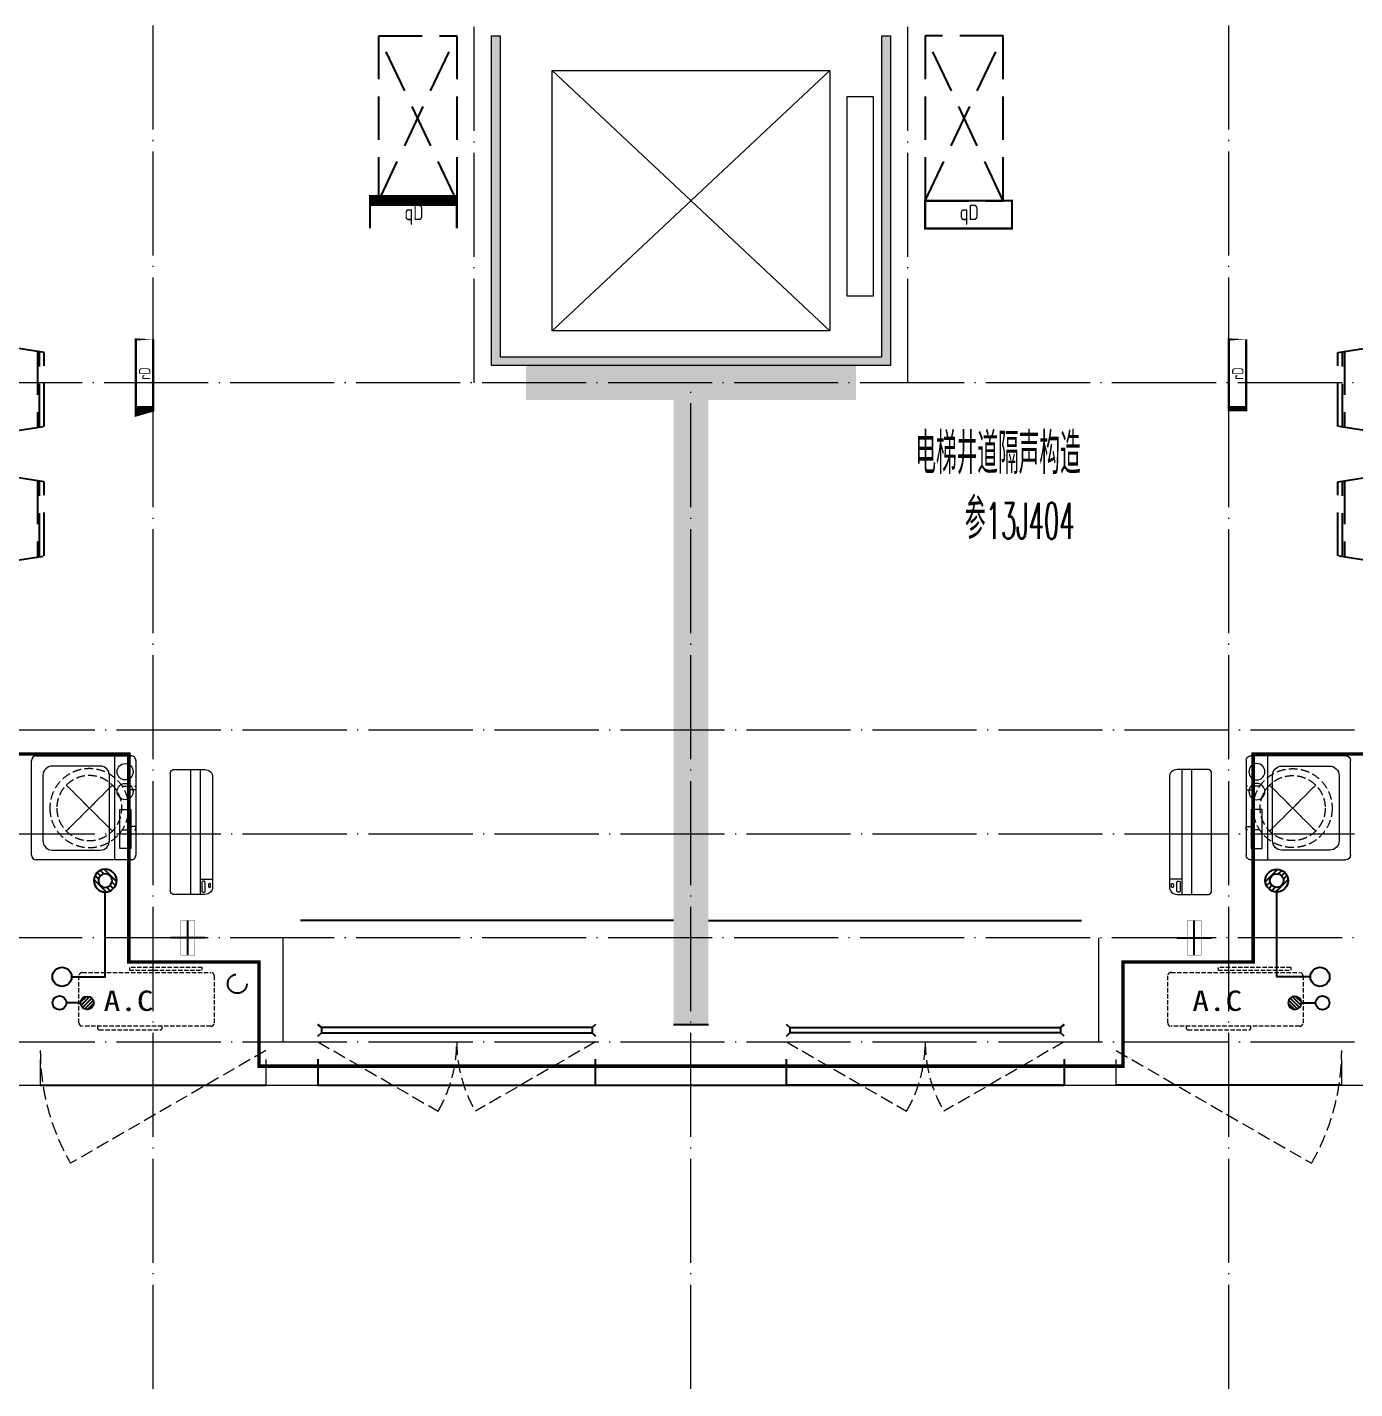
# Model space of a CAD drawing. Extents: x 27938 to 983267, y -209821 to 1628073.
# Drawn here: x 690791 to 698442, y -177635 to -169785 of the extents above; entities that cross this region are included whole.
import ezdxf

# ---------------------------------------------------------------- set-up
doc = ezdxf.new("R2010")
doc.units = 0
doc.header["$LTSCALE"] = 1000
doc.header["$MEASUREMENT"] = 0
for name, pattern in [('$1$DASH', [0.35, 0.25, -0.1]), ('A户型$0$DASH', [0.35, 0.25, -0.1]), ('DASH', [0.35, 0.25, -0.1]), ('DOTE', [2.4200000000000004, 2, -0.2, 0.02, -0.2])]:
    doc.linetypes.add(name, pattern=pattern)
for name, color, linetype in [('$RECOVER_210609100354-0', 7, 'Continuous'), ('$RECOVER_210609100354-25', 7, 'Continuous'), ('$RECOVER_210609100354-43', 7, 'Continuous'), ('3-栏杆1', 135, 'Continuous'), ('3.5方案汇报，与郭总、侯月琴确定户型_t8$0$2020.03.04 -1安徽标准化洋房户型(UA）_t8_t8$0$看线', 154, 'Continuous'), ('5fur', 250, 'Continuous'), ('EQUIP_地漏', 7, 'Continuous'), ('PUB_TEXT', 4, 'Continuous'), ('VPIPE-凝结', 150, 'Continuous'), ('VPIPE-废水', 31, 'Continuous'), ('VPIPE-雨水', 4, 'DASH'), ('保温', 6, 'Continuous'), ('机电标识类', 1, 'Continuous'), ('看线', 251, 'Continuous')]:
    doc.layers.add(name, color=color, linetype=linetype)
for name, color, linetype, lineweight in [('3.5方案汇报，与郭总、侯月琴确定户型_t8$0$STAIR', 2, 'Continuous', 18), ('DOTE', 19, 'DOTE', 9), ('EQUIP-消防', 3, 'Continuous', 20), ('LVTRY', 1, 'Continuous', 13), ('WINDOW', 144, 'Continuous', 15), ('填充', 251, 'Continuous', 5), ('平面-空调室内机', 176, 'Continuous', 9), ('平面-空调预留孔', 173, 'Continuous', 15), ('空调', 76, 'Continuous', 13)]:
    doc.layers.add(name, color=color, linetype=linetype, lineweight=lineweight)
doc.styles.add('_TCH_DIM', font='SIMPLEX.shx', dxfattribs={"width": 0.7, "bigfont": 'GBCBIG.shx'})
doc.styles.add('房间名称', font='TSSDENG', dxfattribs={"width": 0.8, "bigfont": 'HZTXT'})
doc.styles.add('黑体', font='')
doc.styles.get('黑体').set_extended_font_data('SimHei')
pattern_1 = [(90, (0, 0), (-16.49778, 1.010197673501861e-15), [9.525, -19.05]), (210, (0, 0), (8.248889999999996, -14.28749658604684), [9.525, -19.05]), (150, (5.83238038093927e-16, 9.525), (-8.248890000000003, -14.28749658604684), [9.525, -19.05])]

# ---------------------------------------------------------------- blocks, each defined once
blk = doc.blocks.new('GFDGDGRDGRDG')
at = {"layer": 'DOTE', "linetype": 'DOTE', "ltscale": 0.3}
for p, q in [((584693.6727573578, 360558.3317887957), (584693.6727573578, 376108.3318260653)), ((590893.6727573577, 360558.3317887957), (590893.6727573578, 376108.3318260653)), ((586543.6727573578, 366358.3321396253), (586543.6727573579, 368458.3321396253)), ((589043.6727573577, 366358.3321396253), (589043.6727573577, 368458.3321396253)), ((626393.6739016924, 366358.3321396253), (573593.6739016977, 366358.3321396253)), ((587793.6727573577, 360558.3317887957), (587793.6727573578, 366358.3321396254)), ((573593.6739016977, 364358.3317887955), (626393.6739016924, 364358.3317887607)), ((573593.6739016977, 363758.3317887956), (626393.6739016923, 363758.3317887956)), ((626393.6739016923, 363158.3317887957), (573593.6739016977, 363158.3317887957)), ((585443.6727573579, 362558.3317887957), (585443.6727573578, 363158.3317887955)), ((590143.6727573575, 362558.3317887957), (590143.6727573576, 363158.3317887955)), ((573593.6739017051, 362558.3323982247), (626393.6739016923, 362558.3323982094))]:
    blk.add_line(p, q, dxfattribs=at)
blk = doc.blocks.new('VDGVDVXVE')
at = {"layer": '5fur', "linetype": 'A户型$0$DASH'}
for p, q in [((585993.6751271673, 367408.3244656494), (586443.5799144217, 368358.3350236631)), ((586443.5799144529, 367408.3320909332), (585993.6751271298, 368358.3274545337)), ((584026.5043327039, 366539.6611382804), (584026.5043327039, 366100.471804947)), ((584039.8376660371, 366102.6264716137), (584039.8376660371, 366537.607804947)), ((584026.5043327039, 365792.9944716137), (584026.5043327039, 365353.8051382804)), ((584039.8376660371, 365355.959804947), (584039.8376660371, 365790.9411382804))]:
    blk.add_line(p, q, dxfattribs=at)
blk.add_lwpolyline([(586443.5799144529, 367408.3320909332), (585993.6751271673, 367408.3244656494), (585993.6751271263, 368358.3274545332), (586443.5799144142, 368358.3352201547)], close=True, dxfattribs=at)
for points in [[(583813.1709993705, 365320.5990552941), (584066.5043327039, 365360.1837737601), (584066.5043327039, 365786.8512500147), (583813.1075327039, 365826.4424716137)], [(583813.1709993705, 366067.2657219607), (584066.5043327039, 366106.8504404267), (584066.5043327039, 366533.5179166814), (583813.1709993705, 366573.0992221218)]]:
    blk.add_lwpolyline(points, dxfattribs=at)
blk = doc.blocks.new('RECTANG')
for p, q in [((1.00000000000004, 1.00000000000004), (0, 1.00000000000004)), ((0, 1.00000000000004), (0, 0)), ((1.00000000000004, 0), (1.00000000000004, 1.00000000000004)), ((0, 0), (1.00000000000004, 0))]:
    blk.add_line(p, q)
blk = doc.blocks.new('洗衣机')
at = {"layer": 'LVTRY'}
for p, q in [((3790993.746954995, 243444.5237557961), (3790993.746954995, 242899.1124234381)), ((3791567.361739737, 243472.1311109139), (3791020.978428917, 243472.1311109139)), ((3791116.547650196, 243472.1311109139), (3791116.547650196, 242871.5050683203)), ((3791594.59321366, 242899.1124234381), (3791594.59321366, 243444.5237557961)), ((3791145.054954439, 242982.4807401235), (3791145.054954439, 243358.0271784722)), ((3791198.977629842, 243412.6941587822), (3791474.884451542, 243412.6941587822)), ((3791528.807126945, 243358.0271784722), (3791528.807126945, 242982.4807401235)), ((3791474.884451542, 242927.8137598135), (3791198.977629842, 242927.8137598135)), ((3791020.978428917, 242871.5050683203), (3791567.361739737, 242871.5050683203))]:
    blk.add_line(p, q, dxfattribs=at)
at = {"layer": 'LVTRY', "extrusion": (0, 0, -1)}
for centre, major_axis, ratio, start_param, end_param in [((3791020.978428917, 243444.5237557961), (-1.908531711022078e-08, 27.60735511779785), 0.9863847444471043, -1.570796326112996, 7.008549296472211e-10), ((3791567.361739737, 243444.5237557961), (-5.264563262736361e-09, 27.60735511779785), 0.9863847444471043, 1.933262439024475e-10, 1.570796326982994), ((3791055.147302595, 243379.8474220779), (-1.532403957494624e-08, 46.92390957762836), 0.9863847444493448, 3.141592653920872, 9.424777961100459), ((3791198.977629842, 243358.0271784722), (4.764609934498854e-09, 54.66698031005217), 0.9863847444472746, 4.712388980298719, 6.283185307091227), ((3791474.884451542, 243358.0271784722), (-4.76474120185596e-09, 54.66698031005217), 0.9863847444472746, 8.836242848531128e-11, 1.57079632688087), ((3791055.147302595, 243265.6659087724), (-1.532403957494624e-08, 46.92390957762836), 0.9863847444493448, 3.141592653920872, 9.424777961100459), ((3791198.977629842, 242982.4807401235), (-6.265914279833452e-09, 54.66698031005218), 0.9863847444472746, 3.141592653705994, 4.712388980497749), ((3791474.884451542, 242982.4807401235), (6.265651745155644e-09, 54.66698031005217), 0.986384744447275, 1.570796326681842, 3.141592653473596), ((3791020.978428917, 242899.1124234381), (1.908525212675288e-08, 27.60735511779785), 0.9863847444471043, 3.14159265288894, 4.712388979702792), ((3791567.361739737, 242899.1124234381), (5.264433297526799e-09, 27.60735511779784), 0.9863847444471044, 1.570796326606803, 3.141592653396471)]:
    blk.add_ellipse(centre, major_axis=major_axis, ratio=ratio, start_param=start_param, end_param=end_param, dxfattribs=at)
at = {"layer": 'LVTRY', "xscale": 63.25620569481588, "yscale": 224.5369532744355, "zscale": 64.12934308941763, "rotation": 180}
blk.add_blockref('RECTANG', (3791085.200501846, 243162.4333077016), dxfattribs=at)
blk = doc.blocks.new('dnfhfn')
at = {"linetype": '$1$DASH', "ltscale": 0.2}
for p, q in [((101.8984962723892, 495.000031470118, -2.359636360997379e-09), (121.8984962723892, 495.000031470118, -2.359636360997379e-09)), ((101.8984962723892, 417.1853479389541, -2.359636360997379e-09), (101.8984962723892, 495.000031470118, -2.359636360997379e-09)), ((121.8984962723892, 495.000031470118, -2.359636360997379e-09), (121.8984962723892, 429.0058331504954, -2.359636360997379e-09)), ((353.1017998967993, 495.000031470118, -2.359636360997379e-09), (333.1017998967993, 495.000031470118, -2.359636360997379e-09)), ((333.1017998967993, 495.000031470118, -2.359636360997379e-09), (333.1017998967993, 429.0058331504954, -2.359636360997379e-09)), ((353.1017998967993, 417.1853479389541, -2.359636360997379e-09), (353.1017998967993, 495.000031470118, -2.359636360997379e-09))]:
    blk.add_line(p, q, dxfattribs=at)
at = {"linetype": '$1$DASH', "ltscale": 0.2, "elevation": -2.359636360997379e-09}
for points in [[(94.91774319857359, 360.0825529289432), (94.91774319857359, 360.0825529289432), (360.0827860850841, 94.91750992601737), (360.0827860850841, 94.91750992601737)], [(360.0827861726284, 360.0825529010035), (94.91774310916662, 94.91750995395705), (94.91774310916662, 94.91750995395705), (360.0827861726284, 360.0825529010035)]]:
    blk.add_lwpolyline(points, close=True, dxfattribs=at)
at = {"linetype": '$1$DASH', "ltscale": 0.2}
for radius in [227.5000000426377, 187.5000000426377]:
    blk.add_circle((227.5002646408975, 227.5000314274803, -2.359636360997379e-09), radius, dxfattribs=at)
blk = doc.blocks.new('ASDFSD')
at = {"layer": '3-栏杆1', "color": 5}
for p, q in [((681762.5879415963, 334937.5442401596), (681742.3193111992, 334955.3318184742)), ((681742.3193111992, 334955.3318184742), (681762.5879414161, 334937.5442403179)), ((681742.3193347491, 334888.4150854239), (681762.5879414133, 334908.2619604596)), ((681762.5879414161, 334937.5442403179), (681762.5879414133, 334908.2619604596)), ((683322.0506670028, 334937.4781505512), (681762.5879414163, 334937.5226424761)), ((681762.5879414135, 334908.2403724216), (683322.0506670056, 334908.1959003614)), ((683322.0506668226, 334937.5442278689), (683342.3192972196, 334955.3318061834)), ((683342.3192972196, 334955.3318061834), (683322.0506670028, 334937.5442280272)), ((683322.0506670028, 334937.5442280272), (683322.0506670056, 334908.2619481689)), ((683322.0506670056, 334908.2619481689), (683342.3192736697, 334888.4150731332)), ((683342.3192736697, 334888.4150731332), (683322.0506670056, 334908.2619481689))]:
    blk.add_line(p, q, dxfattribs=at)
blk = doc.blocks.new('$TwtSys$00000543')
for p, q in [((-93.61191613507253, -8.532828222891112), (8.532828222720127, 93.61191613524352)), ((-8.532828222720127, -93.61191613524352), (93.6119161354145, 8.532828222891112)), ((12.46562189858378, 55.00516585458899), (41.70321270589193, 84.24275666206813)), ((39.88082245889382, 39.88082245889382), (66.46803743171768, 66.46803743154669)), ((55.00516585475998, 12.46562189841279), (84.24275666206813, 41.70321270589193)), ((-84.24275666206813, -41.70321270589193), (-55.00516585475998, -12.46562189841279)), ((-66.46803743308556, -66.46803743308556), (-39.88082245889382, -39.88082245889382)), ((-41.70321270589193, -84.24275666206813), (-12.46562189824181, -55.00516585458899))]:
    blk.add_line(p, q)
for radius in [94, 56.4]:
    blk.add_circle((0, 0), radius)
blk = doc.blocks.new('dongkong')
blk.add_wipeout([(-603756.0415179721, 210770.96306340612), (-603756.0415180603, 210570.80961624245), (-603836.0415181214, 210570.80961593534), (-603836.0415181519, 210770.96306307407)])
at = {"layer": '机电标识类', "color": 250, "linetype": 'DASH', "ltscale": 400}
for p, q in [((-603796.0415180789, 210770.9630630909), (-603796.0415180789, 210570.8096162414)), ((-603896.0415180789, 210670.6929921169), (-603696.0415180789, 210670.6929921169))]:
    blk.add_line(p, q, dxfattribs=at)
at = {"layer": '空调', "color": 6, "linetype": 'DASH', "const_width": 2}
blk.add_lwpolyline([(-603756.0415180789, 210770.9630630909), (-603756.0415180789, 210570.8096162414), (-603836.0415180789, 210570.8096162414), (-603836.0415180789, 210770.9630630909)], close=True, dxfattribs=at)
blk = doc.blocks.new('A$C001338C2')
for p, q in [((844.9999883423079, 303.6000072514144), (54.99998834231155, 303.6000543390692)), ((109.0525457565491, 214.7673082745569), (109.0525510513944, 303.6000511174025)), ((-1.49359439092e-05, 248.6000576173246), (-2.84423585981e-05, 22.0000576172315)), ((899.9999715576414, 22.00000397306576), (899.9999850640525, 248.6000039731589)), ((21.99997024633922, 5.63059293199e-05), (877.9999702463392, 5.2843679441e-06))]:
    blk.add_line(p, q)
at = {"lineweight": 5}
for p, q in [((899.9999830474662, 214.7672611304297), (-1.69525337697e-05, 214.7673147745954)), ((899.9999787804518, 143.1781611304468), (-2.12195482163e-05, 143.1782147746126))]:
    blk.add_line(p, q, dxfattribs=at)
for points in [[(89.24090579471158, 226.3562818807586), (22.19125331861505, 226.3562858772129, -0.414213562372504), (16.6912536464406, 231.8562862050385), (16.69125431894281, 243.1390318179401, -0.414213562373095), (22.19125464676836, 248.6390314901146), (89.24090712286488, 248.6390274936603, -0.414213562373095), (94.74090679503934, 243.1390271658347), (94.74090612253713, 231.8562815529331, -0.414213562373095)], [(73.08482630450817, 275.0144977724194), (56.77886350143308, 275.0144987443309, -0.414213562373095), (51.27886382925863, 280.5144990721565), (51.27886400034913, 283.3844664433818, -0.414213562373095), (56.77886432817468, 288.8844661155563), (73.08482713124977, 288.8844651436448, -0.4142135623732024), (78.58482680342422, 283.3844648158192), (78.58482663233372, 280.5144974445939, -0.414213562373095)]]:
    blk.add_lwpolyline(points, format="xyb", close=True)
for centre, radius, start, end in [((54.99998506405609, 248.6000543390692), 55.0000000000001, 89.99999658490542, 179.9999965849054), ((844.9999850640525, 248.6000072514144), 55.0000000000001, 359.9999965849054, 89.99999658490542), ((21.9999715576414, 22.00005630592932), 22.00000000000004, 179.9999965849054, 269.9999965849054), ((877.9999715576414, 22.00000528436794), 22.00000000000004, 269.9999965849054, 359.9999965849054)]:
    blk.add_arc(centre, radius, start, end)
blk = doc.blocks.new('$TwtSys$00000141')
at = {"color": 1}
for p, q in [((-47.09803151780761, 3.836055847277748), (-5.041545145413693, 45.89254221967349)), ((-47.09803151780761, 3.836055847277748), (-5.041545145413693, 45.89254221967349)), ((-43.60958444554853, -17.52724007043071), (17.52724007042889, 43.60958444554853)), ((-43.60958444554853, -17.52724007043071), (17.52724007042889, 43.60958444554853)), ((-33.23401871576607, -33.23401871577153), (33.23401871576607, 33.23401871576425)), ((-33.23401871576607, -33.23401871576971), (33.23401871576607, 33.23401871576425)), ((-16.17805684451741, -43.53063328177632), (43.79137317708955, 16.43879673983065)), ((-16.17805684451741, -43.53063328177632), (43.79137317708955, 16.43879673983247)), ((5.715553844029273, -46.12975947626182), (46.12974035062325, -5.715572969671484)), ((5.715553844029273, -46.12975947626182), (46.12974035062325, -5.715572969671484))]:
    blk.add_line(p, q, dxfattribs=at)
blk.add_circle((0, -1.818989403545856e-12), 47, dxfattribs=at)
blk.add_circle((0, -1.818989403545856e-12), 47, dxfattribs=at)
blk = doc.blocks.new('gsergvr')
at = {"layer": '平面-空调预留孔', "linetype": 'DASH', "ltscale": 0.1}
for p, q in [((34075.40689820799, 17176.21177392045), (34075.40689820799, 17166.21177392045)), ((34085.40689820799, 17156.21177392045), (34438.2425664645, 17156.21177392045)), ((34448.2425664645, 17166.21177392045), (34448.2425664645, 17176.21177392045))]:
    blk.add_line(p, q, dxfattribs=at)
blk.add_lwpolyline([(34679.34183939642, 17515.32109233934), (34259.5236940319, 17515.32109233934), (34259.5236940319, 17500.20703668251), (34679.34183939642, 17500.20703668251)], close=True, dxfattribs=at)
blk.add_lwpolyline([(34728.55383313683, 17176.21177392068), (33988.55383313683, 17176.21177392045, -0.414213562373517), (33968.55383313683, 17196.21177392045), (33968.5538331373, 17466.21177392045, -0.414213562372746), (33988.5538331373, 17486.21177392045), (34728.55383313636, 17486.21177392045, -0.4142135623727947), (34748.55383313636, 17466.21177392045), (34748.55383313683, 17196.21177392091, -0.4142135623733224)], format="xyb", close=True, dxfattribs=at)
for centre, start, end in [((34085.40689820799, 17166.21177392045), 180, 270), ((34438.2425664645, 17166.21177392045), 270, 0)]:
    blk.add_arc(centre, 10, start, end, dxfattribs=at)
at = {"layer": '平面-空调预留孔', "color": 251, "linetype": 'DASH', "ltscale": 0.1, "true_color": 0x636466, "style": '黑体', "width": 1.2}
blk.add_text('A.C', height=117.045, dxfattribs=at).set_placement((34110.94965887904, 17264.83656359856))
blk = doc.blocks.new('rtyryrtyeeretee')
at = {"layer": '平面-空调预留孔'}
blk.add_blockref('gsergvr', (635673.4605407391, 326705.7952499206), dxfattribs=at)
blk = doc.blocks.new('VDVDVDCZSCCS')
at = {"layer": '保温', "linetype": 'Continuous', "ltscale": 10}
h = blk.add_hatch(dxfattribs=at)
h.set_pattern_fill('HEX', color=251, scale=10, angle=90, style=0)
h.set_pattern_definition(pattern_1)
h.paths.add_polyline_path([(549466.5778929805, 368523.7248067016), (549466.5778515742, 368723.7248036918), (547566.5772535016, 368723.7248037361), (547566.577294908, 368523.7248067458)])
h = blk.add_hatch(dxfattribs=at)
h.set_pattern_fill('HEX', color=251, scale=10, angle=90, style=0)
h.set_pattern_definition(pattern_1)
h.paths.add_polyline_path([(548416.6765335839, 364923.7247940315), (548616.6765172745, 364923.7247940188), (548616.6764863663, 368523.7247068925), (548416.6765026756, 368523.7249035374)])
at = {"layer": '保温', "color": 251, "linetype": 'Continuous', "ltscale": 10}
blk.add_line((548416.5786843646, 364923.7247940315), (548616.5786843668, 364923.7247940188), dxfattribs=at)
blk = doc.blocks.new('GDGRDGDRGDFD')
at = {"layer": 'EQUIP-消防', "const_width": 12.82051282052028}
blk.add_lwpolyline([(136866.5605577994, 335507.811971089), (136366.5605577994, 335507.8119710906), (136366.5605577991, 335347.8119710904), (136866.5605577991, 335347.8119710888)], close=True, dxfattribs=at)
at = {"layer": 'PUB_TEXT', "color": 7, "true_color": 0xffffff, "style": '房间名称', "width": 0.8}
blk.add_text('qD', height=90, dxfattribs=at).set_placement((136565.0499633249, 335395.5346836653))
blk = doc.blocks.new('FSFSFSFSEG')
at = {"layer": 'EQUIP-消防', "const_width": 12.82051282052028}
blk.add_lwpolyline([(136866.5605577994, 335152.5449090759), (136466.5605577994, 335152.5449090774), (136466.5605577991, 335052.5449090772), (136866.5605577991, 335052.5449090757)], close=True, dxfattribs=at)
at = {"layer": 'PUB_TEXT', "color": 7, "true_color": 0xffffff, "style": '房间名称', "width": 0.8}
blk.add_text('rD', height=64.8, dxfattribs=at).set_placement((136633.7425204425, 335069.0046025831))
blk = doc.blocks.new('HGFHGGGDFGRD')
blk.add_blockref('GDGRDGDRGDFD', (556400.014160394, 34165.91269551835))
for name, p, rotation in [('GDGRDGDRGDFD', (559591.5669072001, 34169.39107311015), 359.9985591725983), ('FSFSFSFSEG', (1026569.124335467, 232007.164587272), 90), ('FSFSFSFSEG', (1032869.120595433, 232007.1647419208), 90)]:
    blk.add_blockref(name, p, dxfattribs=dict(rotation=rotation))

msp = doc.modelspace()

# ---------------------------------------------------------------- hatches: boundary and pattern name
at = {"layer": '填充'}
h = msp.add_hatch(dxfattribs=at)
h.set_pattern_fill('隔热材料02', color=256, scale=100, style=0)
h.set_pattern_definition([(0, (-479591.8181273116, -780473.4378536943), (0, 50), []), (0, (-479591.8181273116, -780456.7713536943), (0, 50), []), (270, (-479548.0766273116, -780448.1401036943), (50, -9.184850993605149e-15), [5.01775, -44.98225]), (270, (-479585.5353773116, -780448.1401036943), (50, -9.184850993605149e-15), [5.01775, -44.98225]), (90, (-479560.0236273116, -780482.0691036943), (-50, 3.061616997868383e-15), [5.01775, -44.98225]), (90, (-479573.5886273118, -780482.0691036943), (-50, 3.061616997868383e-15), [5.01775, -44.98225]), (180, (-479541.7938773116, -780490.1046036943), (-6.123233995736766e-15, -50), [50.02425, 0.02425]), (135, (-479555.7511273116, -780487.5958536942), (2.775557561562891e-15, 49.99987405109137), [4.268000000000001, -66.44274999999999]), (116.56505, (-479508.7691273115, -780484.5778536943), (0.0001128305918363104, 49.99993342107836), [2.804999999999995, -108.9984999999998]), (116.56505, (-479558.7691273115, -780484.5778536943), (0.0001128305918363104, 49.99993342107836), [2.804999999999995, -108.9984999999998]), (153.43495, (-479500.7336273115, -780490.1046036943), (-0.0001128305918057793, 49.99993342107837), [5.609999999999999, -106.1935]), (153.43495, (-479550.7336273115, -780490.1046036943), (-0.0001128305918057793, 49.99993342107837), [5.609999999999999, -106.1935]), (63.43495000000001, (-479510.0236273116, -780477.0513536943), (-0.0001128305918307593, 49.99993342107837), [26.714, -85.0895]), (63.43495000000001, (-479560.0236273116, -780477.0513536943), (-0.0001128305918307593, 49.99993342107837), [26.714, -85.0895]), (116.56505, (-479498.0766273116, -780448.1401036943), (0.0001128305918363104, 49.99993342107836), [2.804999999999995, -108.9984999999998]), (116.56505, (-479548.0766273116, -780448.1401036943), (0.0001128305918363104, 49.99993342107836), [2.804999999999995, -108.9984999999998]), (135, (-479549.3311273117, -780445.6313536942), (2.775557561562891e-15, 49.99987405109137), [4.268000000000001, -66.44274999999999]), (153.43495, (-479502.3491273116, -780442.6133536943), (-0.0001128305918057793, 49.99993342107837), [5.609999999999999, -106.1935]), (153.43495, (-479552.3491273116, -780442.6133536943), (-0.0001128305918057793, 49.99993342107837), [5.609999999999999, -106.1935]), (45, (-479584.2808773116, -780445.6313536942), (0, 49.99987405109137), [4.268000000000001, -66.44274999999999]), (63.43495000000001, (-479535.5353773116, -780448.1401036943), (-0.0001128305918307593, 49.99993342107837), [2.805, -108.9985]), (63.43495000000001, (-479585.5353773116, -780448.1401036943), (-0.0001128305918307593, 49.99993342107837), [2.805, -108.9985]), (26.56505, (-479531.2631273117, -780442.6133536943), (0.0001128305918307593, 49.99993342107837), [5.609999999999999, -106.1935]), (26.56505, (-479581.2631273117, -780442.6133536943), (0.0001128305918307593, 49.99993342107837), [5.609999999999999, -106.1935]), (116.56505, (-479523.5886273118, -780477.0513536943), (0.0001128305918363104, 49.99993342107836), [26.71399999999996, -85.08949999999984]), (116.56505, (-479573.5886273118, -780477.0513536943), (0.0001128305918363104, 49.99993342107836), [26.71399999999996, -85.08949999999984]), (45, (-479577.8608773117, -780487.5958536942), (0, 49.99987405109137), [4.268000000000001, -66.44274999999999]), (63.43495000000001, (-479524.8428773117, -780484.5778536943), (-0.0001128305918307593, 49.99993342107837), [2.805, -108.9985]), (63.43495000000001, (-479574.8428773117, -780484.5778536943), (-0.0001128305918307593, 49.99993342107837), [2.805, -108.9985]), (26.56505, (-479532.8786273116, -780490.1046036943), (0.0001128305918307593, 49.99993342107837), [5.609999999999999, -106.1935]), (26.56505, (-479582.8786273116, -780490.1046036943), (0.0001128305918307593, 49.99993342107837), [5.609999999999999, -106.1935])])
h.paths.add_polyline_path([(695716.5792017211, -169834.8070499803), (695766.5792017211, -169834.8070499819), (695766.5792016533, -171734.807050002), (693466.5792016434, -171734.8070499841), (693466.579201617, -169834.8070499807), (693516.579201617, -169834.8070499816), (693516.5792016428, -171684.807049987), (695716.5792016549, -171684.8070500016)])

# ---------------------------------------------------------------- linework, layer by layer
at = {"layer": '$RECOVER_210609100354-0', "color": 30, "const_width": 8}
for points in [[(690566.582311673, -175734.8078973112), (690566.582311673, -175884.8078973112), (690866.582311673, -175884.8078973112), (690866.5823116767, -175734.8073836078)], [(692166.5821823177, -175734.8073725975), (692166.5821823177, -175884.8073725975), (692466.5821823177, -175884.8073725975), (692466.5821823215, -175734.8068588942)], [(697066.5729313623, -175734.8073725975), (697066.5729313623, -175884.8073725975), (696766.5729313623, -175884.8073725975), (696766.5729313586, -175734.8068588942)], [(698666.5728020071, -175734.8078973112), (698666.5728020071, -175884.8078973112), (698366.5728020071, -175884.8078973112), (698366.5728020034, -175734.8073836078)]]:
    msp.add_lwpolyline(points, dxfattribs=at)
at = {"layer": '3.5方案汇报，与郭总、侯月琴确定户型_t8$0$2020.03.04 -1安徽标准化洋房户型(UA）_t8_t8$0$看线', "ltscale": 10}
for p, q in [((694516.5788049356, -174934.8145823034), (692366.5821823087, -174934.8073737568)), ((694716.5763087445, -174934.8145823034), (696866.5729313714, -174934.8073737568))]:
    msp.add_line(p, q, dxfattribs=at)
at = {"layer": '3.5方案汇报，与郭总、侯月琴确定户型_t8$0$STAIR'}
for p, q in [((695416.5750149158, -170034.8060197434), (693816.5750149153, -171534.806019742)), ((693816.5750149153, -170034.8060197434), (695416.5750149158, -171534.806019742))]:
    msp.add_line(p, q, dxfattribs=at)
for points in [[(693816.5750149153, -171534.806019742), (693816.5750149153, -170034.8060197434), (695416.5750149158, -170034.8060197434), (695416.5750149158, -171534.806019742)], [(695516.5750149062, -171334.8060196266), (695516.5750149062, -170184.8060196261), (695666.575014909, -170184.8060196261), (695666.575014909, -171334.8060196266)]]:
    msp.add_lwpolyline(points, close=True, dxfattribs=at)
at = {"layer": 'VPIPE-凝结', "ltscale": 0.1}
for points in [[(691046.5765603508, -175259.8073736717), (691240.7765605227, -175259.8073736715), (691240.7765605223, -174770.6073735097)], [(698186.5785533295, -175259.8073736717), (697992.3785531576, -175259.8073736715), (697992.378553158, -174770.6073735097)], [(691098.9765601311, -175409.8073754522), (691016.5765603508, -175409.8073736518)], [(698134.1785535492, -175409.8073754522), (698216.5785533295, -175409.8073736518)]]:
    msp.add_lwpolyline(points, dxfattribs=at)
for centre in [(690976.5765603508, -175409.8073736518), (698256.5785533295, -175409.8073736518)]:
    msp.add_circle(centre, 40, dxfattribs=at)
at = {"layer": 'VPIPE-废水'}
for centre in [(690991.5765603508, -175259.8073736518), (698241.5785533295, -175259.8073736518)]:
    msp.add_circle(centre, 55, dxfattribs=at)
at = {"layer": 'VPIPE-雨水'}
msp.add_circle((692001.5821822961, -175299.8062910908), 55, dxfattribs=at)
at = {"layer": 'WINDOW', "color": 250, "linetype": 'DASH', "ltscale": 0.3}
for points in [[(692466.5821824546, -175634.807373805), (693159.4025054877, -176034.807373807, 0.1316524975905399), (693266.582182461, -175634.8073737973)], [(694066.5821824673, -175634.807373805), (693373.7618594344, -176034.807373807, -0.1316524975905399), (693266.5821824609, -175634.8073737973)], [(695166.5729312131, -175634.8073738051), (695859.3932542459, -176034.8073738072, 0.1316524975905399), (695966.5729312195, -175634.8073737976)], [(696766.5729312258, -175634.8073738054), (696073.7526081926, -176034.8073738073, -0.1316524975905399), (695966.5729312194, -175634.8073737976)], [(692166.5765602384, -175684.8073725884), (691040.7435353119, -176334.8073725915, -0.1316524976281984), (690866.5765602577, -175684.8073725836)], [(697066.5785534384, -175684.807372609), (698192.4115783649, -176334.8073726122, 0.1316524976281984), (698366.5785534191, -175684.8073726043)]]:
    msp.add_lwpolyline(points, format="xyb", dxfattribs=at)
at = {"layer": '填充'}
msp.add_lwpolyline([(695716.5792017211, -169834.8070499803), (695766.5792017211, -169834.8070499819), (695766.5792016533, -171734.807050002), (693466.5792016434, -171734.8070499841), (693466.579201617, -169834.8070499807), (693516.579201617, -169834.8070499816), (693516.5792016428, -171684.807049987), (695716.5792016549, -171684.8070500016)], close=True, dxfattribs=at)
at = {"layer": '看线', "color": 202, "ltscale": 0.5}
for points in [[(692466.5821824016, -175734.8073737227), (692466.5821824016, -175884.8073737227), (694066.582182426, -175884.8073735957), (694066.5821824274, -175734.8073736215)], [(696766.5729313244, -175734.8073739142), (696766.5729313244, -175884.8073739142), (695166.5729312999, -175884.8073737872), (695166.5729312986, -175734.807373813)], [(690866.582311673, -175884.8078973112), (692166.5821823177, -175884.8073725975)], [(692466.5821827063, -175884.8078885489), (696766.5729313244, -175884.8073739142)], [(698366.5728020071, -175884.8078973112), (697066.5729313623, -175884.8073725975)]]:
    msp.add_lwpolyline(points, dxfattribs=at)

# ---------------------------------------------------------------- block references
at = {"layer": '$RECOVER_210609100354-25', "xscale": -1}
msp.add_blockref('洗衣机', (4482410.422986721, -417457.2085631733), dxfattribs=at)
at = {"layer": '$RECOVER_210609100354-25'}
msp.add_blockref('洗衣机', (-3093177.267873039, -417457.2085631733), dxfattribs=at)
at = {"layer": '$RECOVER_210609100354-43', "xscale": 0.7000000000000001, "yscale": 0.7000000000000001, "zscale": 0.7000000000000001}
msp.add_blockref('$TwtSys$00000543', (697992.3668790833, -174704.8154279159), dxfattribs=at)
for name, p in [('VDGVDVXVE', (106822.9047994823, -538193.1391624466)), ('HGFHGGGDFGRD', (0, -540458.532167915)), ('rtyryrtyeeretee', (21447.40840197715, -519426.822451896)), ('rtyryrtyeeretee', (27721.71796395117, -519426.822451896))]:
    msp.add_blockref(name, p)
at = {"xscale": -1}
msp.add_blockref('VDGVDVXVE', (1282410.250314198, -538193.1391624466), dxfattribs=at)
at = {"layer": '3-栏杆1', "color": 5}
msp.add_blockref('ASDFSD', (10724.26287086774, -510490.1391925872), dxfattribs=at)
at = {"layer": '3-栏杆1', "color": 5, "xscale": -1}
msp.add_blockref('ASDFSD', (1378508.892242812, -510490.1391925872), dxfattribs=at)
at = {"layer": '3.5方案汇报，与郭总、侯月琴确定户型_t8$0$2020.03.04 -1安徽标准化洋房户型(UA）_t8_t8$0$看线', "ltscale": 10}
msp.add_blockref('GFDGDGRDGRDG', (106822.9047994823, -538193.1391624466), dxfattribs=at)
at = {"layer": 'EQUIP_地漏', "yscale": 0.7000000000000001}
for p, xscale, zscale in [((691240.7882345967, -174704.8154279159), -0.7000000000000001, 0.7), ((697992.3668790836, -174704.8154279159), 0.7000000000000001, 0.7000000000000001)]:
    msp.add_blockref('$TwtSys$00000543', p, dxfattribs=dict(at, xscale=xscale, zscale=zscale))
at = {"layer": 'EQUIP_地漏', "yscale": -0.8, "zscale": 0.8, "rotation": 180}
for p, xscale in [((691136.576560131, -175409.8073754522), -0.8), ((698096.5785535492, -175409.8073754522), 0.8)]:
    msp.add_blockref('$TwtSys$00000141', p, dxfattribs=dict(at, xscale=xscale))
at = {"layer": '平面-空调预留孔', "xscale": -1, "rotation": 270}
msp.add_blockref('dnfhfn', (690921.5793262038, -174514.4608725239, 2.359636360997379e-09), dxfattribs=at)
at = {"layer": '平面-空调预留孔', "yscale": 0.800000000046565, "zscale": 0.800000000046565}
for p, xscale, rotation in [((691616.7707343294, -174784.8073359479), -0.800000000046565, 269.9999997665698), ((697616.3843793507, -174784.8073359479), 0.800000000046565, 90.00000023343017)]:
    msp.add_blockref('A$C001338C2', p, dxfattribs=dict(at, xscale=xscale, rotation=rotation))
at = {"layer": '平面-空调预留孔', "rotation": 90.00000000000001}
msp.add_blockref('dnfhfn', (698311.5757874763, -174514.4608725239, 2.359636360997379e-09), dxfattribs=at)

# ---------------------------------------------------------------- texts
at = {"layer": 'PUB_TEXT', "color": 3, "style": '_TCH_DIM'}
for s, height, width, p in [('电梯井道隔声构造', 236.3120567375886, 0.7, (695909.4446239112, -172360.5590564181)), ('参', 236.3120567375886, 0.7, (696195.2084536984, -172735.2735245032)), ('13J404', 208.25, 0.4941176470588236, (696315.6233473155, -172735.2735245032))]:
    msp.add_text(s, height=height, dxfattribs=dict(at, width=width)).set_placement(p)

# ---------------------------------------------------------------- next in the draw order: block references
at = {"layer": '平面-空调室内机', "ltscale": 0.3, "rotation": 180}
msp.add_blockref('dongkong', (87920.63452866452, 35636.00224262744), dxfattribs=at)
at = {"layer": '平面-空调室内机', "ltscale": 0.3, "xscale": -1, "rotation": 180}
msp.add_blockref('dongkong', (1301312.520585015, 35636.00224262744), dxfattribs=at)

# ---------------------------------------------------------------- next in the draw order: linework, layer by layer
at = {"color": 5, "linetype": 'DASH', "ltscale": 0.8, "const_width": 20}
msp.add_lwpolyline([(704026.5757611854, -173974.8073736183), (697856.4824897959, -173974.8073736183), (697856.5847206938, -175174.807579154), (697106.5729313394, -175174.8073841127), (697106.5729313396, -175774.8073737013), (692126.582311525, -175774.8073735072), (692126.582311525, -175174.8073840644), (691376.581987363, -175174.8075790998), (691376.581987363, -173974.8073736754), (685206.5793524733, -173974.8073736106)], dxfattribs=at)

# ---------------------------------------------------------------- next in the draw order: block references
msp.add_blockref('VDVDVDCZSCCS', (146100, -540458.532167915))

doc.saveas('drawing.dxf')
